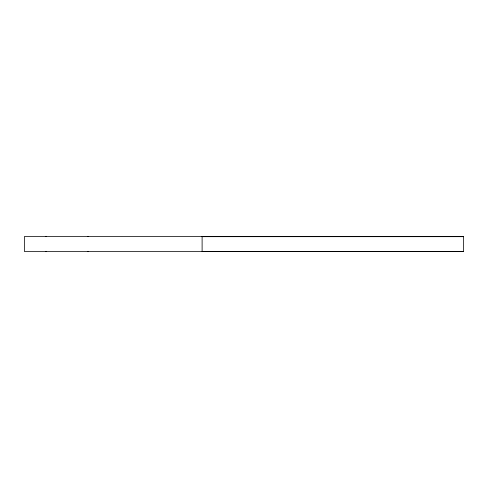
<?xml version="1.0" encoding="UTF-8"?>
<svg xmlns="http://www.w3.org/2000/svg" width="488" height="488" viewBox="0 0 488 488"><rect width="100%" height="100%" fill="white"/><g stroke="black" fill="none" stroke-linecap="round" stroke-linejoin="round"><path stroke-width="0.73" d="M463.6 236.509L202.111 236.509L202.111 251.491L463.6 251.442L463.6 236.509L24.4 236.546L24.4 251.491L463.6 251.491M202.111 236.674L463.6 236.674M46.421 236.546L45.695 236.546L46.421 236.546M88.291 236.552L87.566 236.552L88.291 236.552M46.421 251.485L45.695 251.485L46.421 251.485M88.291 251.491L87.566 251.491L88.291 251.491"/></g></svg>
